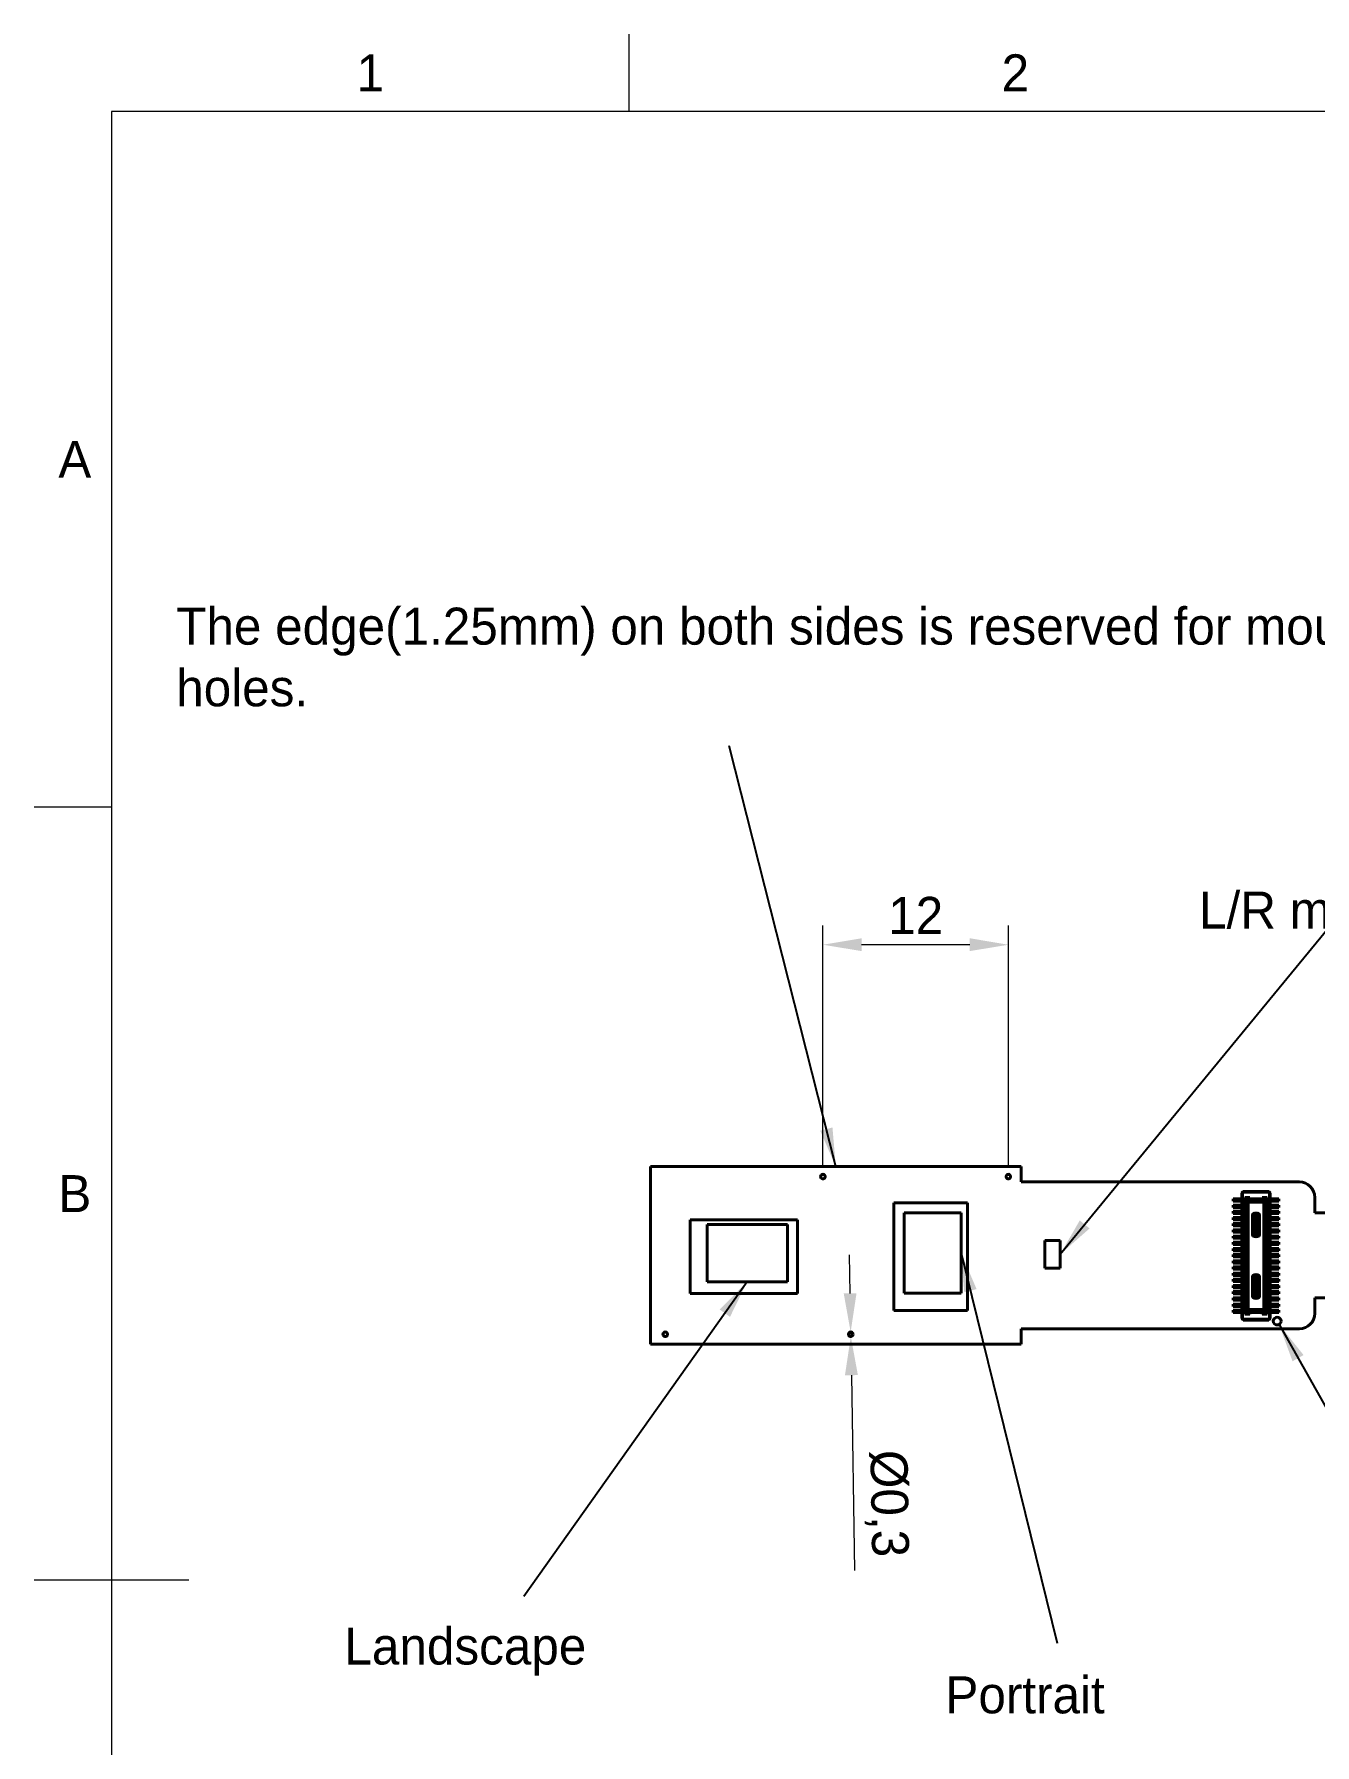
# Model space of a CAD drawing. Header units: millimetres. Extents: x 15 to 292, y 5 to 205.
# Drawn here: x 15 to 97.9, y 94.3 to 205 of the extents above; entities that cross this region are included whole.
import ezdxf

# ---------------------------------------------------------------- set-up
doc = ezdxf.new("R2010")
doc.units = ezdxf.units.MM
for name, color, linetype in [('Annotations', 7, 'Continuous'), ('Border', 7, 'Continuous'), ('Geometries', 7, 'Continuous')]:
    doc.layers.add(name, color=color, linetype=linetype)
doc.styles.add('Shapr0', font='txt', dxfattribs={"height": 2.3925})
doc.styles.add('Shapr9', font='txt', dxfattribs={"height": 2.3925})
doc.dimstyles.new('ISO-25', dxfattribs={"dimtxt": 2.5, "dimasz": 2.5, "dimexe": 1.25, "dimexo": 0.625, "dimtad": 1, "dimtxsty": 'Standard', "dimcen": 2.5, "dimadec": 0, "dimazin": 0, "dimtfac": 1, "dimtmove": 0, "dimatfit": 3, "dimfxl": 1, "dimarcsym": 0})

# ---------------------------------------------------------------- blocks, each defined once
blk = doc.blocks.new('*D12')
at = {"layer": 'Annotations', "color": 0, "linetype": 'Continuous', "lineweight": 15}
for p, q in [((66.05, 131.73), (66.05, 147.35)), ((78.05, 131.73), (78.05, 147.35)), ((75.55, 146.1), (68.55, 146.1))]:
    blk.add_line(p, q, dxfattribs=at)
at = {"layer": 'Annotations', "color": 0}
for points in [[(68.55, 146.52), (68.55, 145.69), (66.05, 146.1)], [(75.55, 145.69), (75.55, 146.52), (78.05, 146.1)]]:
    blk.add_solid(points, dxfattribs=at)
at = {"layer": 'Defpoints', "color": 0}
for p in [(66.05, 146.1), (66.05, 131.1), (78.05, 131.1)]:
    blk.add_point(p, dxfattribs=at)
at = {"layer": 'Annotations', "color": 0, "lineweight": 15, "insert": (72.05, 148), "char_height": 2.393, "attachment_point": 5, "style": 'Shapr9'}
blk.add_mtext('12', dxfattribs=at)
blk = doc.blocks.new('*D13')
at = {"layer": 'Annotations', "color": 0, "linetype": 'Continuous', "lineweight": 15}
for p, q in [((66.05, 131.73), (66.05, 147.35)), ((78.05, 131.73), (78.05, 147.35)), ((75.55, 146.1), (68.55, 146.1))]:
    blk.add_line(p, q, dxfattribs=at)
at = {"layer": 'Annotations', "color": 0}
for points in [[(68.55, 146.52), (68.55, 145.69), (66.05, 146.1)], [(75.55, 145.69), (75.55, 146.52), (78.05, 146.1)]]:
    blk.add_solid(points, dxfattribs=at)
at = {"layer": 'Defpoints', "color": 0}
for p in [(66.05, 146.1), (66.05, 131.1), (78.05, 131.1)]:
    blk.add_point(p, dxfattribs=at)
at = {"layer": 'Annotations', "color": 0, "lineweight": 15, "insert": (72.05, 148), "char_height": 2.393, "attachment_point": 5, "style": 'Shapr9'}
blk.add_mtext('12', dxfattribs=at)
blk = doc.blocks.new('*D14')
at = {"layer": 'Annotations', "color": 0, "linetype": 'Continuous', "lineweight": 15}
for p, q in [((66.05, 131.73), (66.05, 147.35)), ((78.05, 131.73), (78.05, 147.35)), ((75.55, 146.1), (68.55, 146.1))]:
    blk.add_line(p, q, dxfattribs=at)
at = {"layer": 'Annotations', "color": 0}
for points in [[(68.55, 146.52), (68.55, 145.69), (66.05, 146.1)], [(75.55, 145.69), (75.55, 146.52), (78.05, 146.1)]]:
    blk.add_solid(points, dxfattribs=at)
at = {"layer": 'Defpoints', "color": 0}
for p in [(66.05, 146.1), (66.05, 131.1), (78.05, 131.1)]:
    blk.add_point(p, dxfattribs=at)
at = {"layer": 'Annotations', "color": 0, "lineweight": 15, "insert": (72.05, 148), "char_height": 2.393, "attachment_point": 5, "style": 'Shapr9'}
blk.add_mtext('12', dxfattribs=at)
blk = doc.blocks.new('*D15')
at = {"layer": 'Annotations', "color": 0, "linetype": 'Continuous', "lineweight": 15}
for p, q in [((66.05, 131.73), (66.05, 147.35)), ((78.05, 131.73), (78.05, 147.35)), ((75.55, 146.1), (68.55, 146.1))]:
    blk.add_line(p, q, dxfattribs=at)
at = {"layer": 'Annotations', "color": 0}
for points in [[(68.55, 146.52), (68.55, 145.69), (66.05, 146.1)], [(75.55, 145.69), (75.55, 146.52), (78.05, 146.1)]]:
    blk.add_solid(points, dxfattribs=at)
at = {"layer": 'Defpoints', "color": 0}
for p in [(66.05, 146.1), (66.05, 131.1), (78.05, 131.1)]:
    blk.add_point(p, dxfattribs=at)
at = {"layer": 'Annotations', "color": 0, "lineweight": 15, "insert": (72.05, 148), "char_height": 2.393, "attachment_point": 5, "style": 'Shapr9'}
blk.add_mtext('12', dxfattribs=at)
blk = doc.blocks.new('*D16')
at = {"layer": 'Annotations', "color": 0, "linetype": 'Continuous', "lineweight": 15}
for p, q in [((67.8, 123.55), (67.76, 126.05)), ((67.84, 121.05), (67.85, 120.75)), ((67.89, 118.25), (68.09, 105.62))]:
    blk.add_line(p, q, dxfattribs=at)
at = {"layer": 'Annotations', "color": 0}
for points in [[(67.39, 123.55), (68.22, 123.56), (67.84, 121.05)], [(68.31, 118.26), (67.47, 118.25), (67.85, 120.75)]]:
    blk.add_solid(points, dxfattribs=at)
at = {"layer": 'Defpoints', "color": 0}
for p in [(67.84, 121.05), (67.85, 120.75)]:
    blk.add_point(p, dxfattribs=at)
at = {"layer": 'Annotations', "color": 0, "lineweight": 15, "insert": (70.15, 109.95), "char_height": 2.393, "attachment_point": 5, "rotation": 270.9333, "style": 'Shapr9'}
blk.add_mtext('%%c0,3', dxfattribs=at)

msp = doc.modelspace()

# ---------------------------------------------------------------- linework, layer by layer
at = {"layer": 'Border', "linetype": 'Continuous', "lineweight": 15}
for p, q in [((53.5, 200), (53.5, 205)), ((287, 200), (20, 200)), ((20, 200), (20, 10)), ((20, 155), (15, 155)), ((25, 105), (15, 105))]:
    msp.add_line(p, q, dxfattribs=at)
at = {"layer": 'Geometries', "linetype": 'Continuous', "lineweight": 40}
for p, q in [((54.879, 131.754), (78.879, 131.754)), ((54.879, 120.254), (54.879, 131.754)), ((54.879, 131.754), (78.879, 131.754)), ((54.879, 120.254), (54.879, 131.754)), ((78.879, 130.754), (78.879, 131.754)), ((78.879, 130.754), (78.879, 131.754)), ((78.879, 130.754), (96.879, 130.754)), ((78.879, 130.754), (96.879, 130.754)), ((92.59, 129.659), (92.85, 129.659)), ((92.59, 129.509), (92.59, 129.659)), ((92.85, 129.509), (92.59, 129.509)), ((92.85, 129.659), (92.895, 129.659)), ((92.85, 129.659), (92.85, 129.509)), ((92.85, 129.509), (92.895, 129.509)), ((92.895, 129.659), (92.918, 129.659)), ((92.895, 129.659), (92.895, 129.509)), ((92.918, 129.509), (92.895, 129.509)), ((92.918, 129.659), (92.918, 129.509)), ((93.05, 129.659), (92.918, 129.659)), ((93.05, 129.509), (92.918, 129.509)), ((93.05, 129.659), (93.15, 129.659)), ((93.05, 129.659), (93.05, 129.509)), ((93.15, 129.509), (93.05, 129.509)), ((93.15, 130.044), (93.2, 130.094)), ((93.15, 129.659), (93.15, 130.044)), ((93.15, 129.509), (93.15, 129.659)), ((93.15, 129.259), (93.15, 129.509)), ((93.25, 130.144), (93.2, 130.094)), ((93.2, 130.094), (93.2, 121.874)), ((93.2, 130.094), (94.95, 130.094)), ((94.9, 130.144), (93.25, 130.144)), ((93.36, 129.754), (93.51, 129.754)), ((93.36, 129.754), (93.36, 122.214)), ((93.51, 129.754), (93.675, 129.754)), ((93.51, 129.754), (93.51, 129.619)), ((93.675, 129.619), (93.51, 129.619)), ((93.51, 129.619), (93.51, 129.514)), ((93.51, 129.514), (93.51, 122.453)), ((93.57, 129.453), (93.511, 129.512)), ((93.511, 129.512), (94.64, 129.512)), ((93.675, 129.654), (93.675, 129.754)), ((93.675, 129.654), (94.475, 129.654)), ((93.675, 129.654), (93.675, 129.619)), ((94.475, 129.754), (94.64, 129.754)), ((94.475, 129.754), (94.475, 129.654)), ((94.475, 129.619), (94.475, 129.654)), ((94.64, 129.619), (94.475, 129.619)), ((94.58, 129.453), (94.64, 129.512)), ((94.64, 129.754), (94.79, 129.754)), ((94.64, 129.754), (94.64, 129.619)), ((94.64, 129.619), (94.64, 129.514)), ((94.64, 129.514), (94.64, 122.453)), ((94.79, 122.214), (94.79, 129.754)), ((94.9, 130.144), (94.95, 130.094)), ((94.95, 130.094), (95, 130.044)), ((94.95, 130.094), (94.95, 121.874)), ((95, 129.659), (95, 130.044)), ((95.1, 129.659), (95, 129.659)), ((95, 129.509), (95, 129.659)), ((95, 129.509), (95.1, 129.509)), ((95, 129.259), (95, 129.509)), ((95.1, 129.659), (95.233, 129.659)), ((95.1, 129.659), (95.1, 129.509)), ((95.1, 129.509), (95.233, 129.509)), ((95.256, 129.659), (95.233, 129.659)), ((95.233, 129.659), (95.233, 129.509)), ((95.233, 129.509), (95.256, 129.509)), ((95.256, 129.659), (95.256, 129.509)), ((95.3, 129.659), (95.256, 129.659)), ((95.3, 129.509), (95.256, 129.509)), ((95.56, 129.659), (95.3, 129.659)), ((95.3, 129.659), (95.3, 129.509)), ((95.3, 129.509), (95.56, 129.509)), ((95.56, 129.509), (95.56, 129.659)), ((97.879, 128.754), (97.879, 129.754)), ((97.879, 128.754), (97.879, 129.754)), ((70.641, 122.443), (70.641, 129.399)), ((70.641, 129.399), (75.406, 129.399)), ((71.295, 128.754), (74.995, 128.754)), ((71.295, 123.554), (71.295, 128.754)), ((74.995, 128.754), (74.995, 123.554)), ((75.406, 129.399), (75.406, 122.443)), ((92.59, 129.259), (92.85, 129.259)), ((92.59, 129.109), (92.59, 129.259)), ((92.85, 129.109), (92.59, 129.109)), ((92.59, 128.859), (92.85, 128.859)), ((92.59, 128.709), (92.59, 128.859)), ((92.85, 128.709), (92.59, 128.709)), ((92.59, 128.459), (92.85, 128.459)), ((92.59, 128.309), (92.59, 128.459)), ((92.85, 129.259), (92.895, 129.259)), ((92.85, 129.259), (92.85, 129.109)), ((92.85, 129.109), (92.895, 129.109)), ((92.85, 128.859), (92.895, 128.859)), ((92.85, 128.859), (92.85, 128.709)), ((92.85, 128.709), (92.895, 128.709)), ((92.85, 128.459), (92.895, 128.459)), ((92.85, 128.459), (92.85, 128.309)), ((92.895, 129.259), (92.918, 129.259)), ((92.895, 129.259), (92.895, 129.109)), ((92.918, 129.109), (92.895, 129.109)), ((92.895, 128.859), (92.918, 128.859)), ((92.895, 128.859), (92.895, 128.709)), ((92.918, 128.709), (92.895, 128.709)), ((92.895, 128.459), (92.895, 128.309)), ((92.895, 128.459), (92.918, 128.459)), ((93.05, 129.259), (92.918, 129.259)), ((92.918, 129.259), (92.918, 129.109)), ((93.05, 129.109), (92.918, 129.109)), ((93.05, 128.859), (92.918, 128.859)), ((92.918, 128.859), (92.918, 128.709)), ((93.05, 128.709), (92.918, 128.709)), ((93.05, 128.459), (92.918, 128.459)), ((92.918, 128.459), (92.918, 128.309)), ((93.05, 129.259), (93.05, 129.109)), ((93.05, 129.259), (93.15, 129.259)), ((93.15, 129.109), (93.05, 129.109)), ((93.05, 128.859), (93.05, 128.709)), ((93.05, 128.859), (93.15, 128.859)), ((93.15, 128.709), (93.05, 128.709)), ((93.05, 128.459), (93.15, 128.459)), ((93.05, 128.459), (93.05, 128.309)), ((93.15, 129.109), (93.15, 129.259)), ((93.15, 128.859), (93.15, 129.109)), ((93.15, 128.709), (93.15, 128.859)), ((93.15, 128.459), (93.15, 128.709)), ((93.15, 128.309), (93.15, 128.459)), ((93.57, 129.453), (94.58, 129.453)), ((93.57, 129.453), (93.57, 122.514)), ((93.89, 128.608), (93.84, 128.608)), ((93.84, 127.345), (93.84, 128.608)), ((93.915, 128.651), (93.89, 128.694)), ((93.89, 127.345), (93.89, 128.608)), ((94.015, 128.637), (94.015, 127.316)), ((94.135, 128.637), (94.135, 127.316)), ((94.235, 128.651), (94.26, 128.694)), ((94.31, 128.608), (94.26, 128.608)), ((94.26, 127.345), (94.26, 128.608)), ((94.31, 128.608), (94.31, 127.345)), ((94.58, 129.453), (94.58, 122.514)), ((95.1, 129.259), (95, 129.259)), ((95, 129.109), (95, 129.259)), ((95, 129.109), (95.1, 129.109)), ((95, 128.859), (95, 129.109)), ((95.1, 128.859), (95, 128.859)), ((95, 128.709), (95, 128.859)), ((95, 128.709), (95.1, 128.709)), ((95, 128.459), (95, 128.709)), ((95.1, 128.459), (95, 128.459)), ((95, 128.309), (95, 128.459)), ((95.1, 129.259), (95.233, 129.259)), ((95.1, 129.259), (95.1, 129.109)), ((95.1, 129.109), (95.233, 129.109)), ((95.1, 128.859), (95.233, 128.859)), ((95.1, 128.859), (95.1, 128.709)), ((95.1, 128.709), (95.233, 128.709)), ((95.1, 128.459), (95.233, 128.459)), ((95.1, 128.459), (95.1, 128.309)), ((95.233, 129.259), (95.233, 129.109)), ((95.256, 129.259), (95.233, 129.259)), ((95.233, 129.109), (95.256, 129.109)), ((95.256, 128.859), (95.233, 128.859)), ((95.233, 128.859), (95.233, 128.709)), ((95.233, 128.709), (95.256, 128.709)), ((95.256, 128.459), (95.233, 128.459)), ((95.233, 128.459), (95.233, 128.309)), ((95.3, 129.259), (95.256, 129.259)), ((95.256, 129.259), (95.256, 129.109)), ((95.3, 129.109), (95.256, 129.109)), ((95.3, 128.859), (95.256, 128.859)), ((95.256, 128.859), (95.256, 128.709)), ((95.3, 128.709), (95.256, 128.709)), ((95.256, 128.459), (95.256, 128.309)), ((95.3, 128.459), (95.256, 128.459)), ((95.56, 129.259), (95.3, 129.259)), ((95.3, 129.259), (95.3, 129.109)), ((95.3, 129.109), (95.56, 129.109)), ((95.3, 128.859), (95.3, 128.709)), ((95.56, 128.859), (95.3, 128.859)), ((95.3, 128.709), (95.56, 128.709)), ((95.3, 128.459), (95.3, 128.309)), ((95.56, 128.459), (95.3, 128.459)), ((95.56, 129.109), (95.56, 129.259)), ((95.56, 128.709), (95.56, 128.859)), ((95.56, 128.309), (95.56, 128.459)), ((138.379, 128.754), (97.879, 128.754)), ((138.379, 128.754), (97.879, 128.754)), ((57.445, 128.304), (64.401, 128.304)), ((57.445, 123.539), (57.445, 128.304)), ((58.545, 128.004), (63.745, 128.004)), ((58.545, 124.304), (58.545, 128.004)), ((63.745, 128.004), (63.745, 124.304)), ((64.401, 128.304), (64.401, 123.539)), ((92.85, 128.309), (92.59, 128.309)), ((92.59, 127.909), (92.59, 128.059)), ((92.59, 128.059), (92.85, 128.059)), ((92.85, 127.909), (92.59, 127.909)), ((92.59, 127.659), (92.85, 127.659)), ((92.59, 127.509), (92.59, 127.659)), ((92.85, 127.509), (92.59, 127.509)), ((92.59, 127.259), (92.85, 127.259)), ((92.59, 127.109), (92.59, 127.259)), ((92.85, 128.309), (92.895, 128.309)), ((92.85, 128.059), (92.895, 128.059)), ((92.85, 128.059), (92.85, 127.909)), ((92.85, 127.909), (92.895, 127.909)), ((92.85, 127.659), (92.895, 127.659)), ((92.85, 127.659), (92.85, 127.509)), ((92.85, 127.509), (92.895, 127.509)), ((92.85, 127.259), (92.895, 127.259)), ((92.85, 127.259), (92.85, 127.109)), ((92.918, 128.309), (92.895, 128.309)), ((92.895, 128.059), (92.918, 128.059)), ((92.895, 128.059), (92.895, 127.909)), ((92.918, 127.909), (92.895, 127.909)), ((92.895, 127.659), (92.918, 127.659)), ((92.895, 127.659), (92.895, 127.509)), ((92.918, 127.509), (92.895, 127.509)), ((92.895, 127.259), (92.918, 127.259)), ((92.895, 127.259), (92.895, 127.109)), ((93.05, 128.309), (92.918, 128.309)), ((92.918, 128.059), (92.918, 127.909)), ((93.05, 128.059), (92.918, 128.059)), ((93.05, 127.909), (92.918, 127.909)), ((93.05, 127.659), (92.918, 127.659)), ((92.918, 127.659), (92.918, 127.509)), ((93.05, 127.509), (92.918, 127.509)), ((92.918, 127.259), (92.918, 127.109)), ((93.05, 127.259), (92.918, 127.259)), ((93.15, 128.309), (93.05, 128.309)), ((93.05, 128.059), (93.15, 128.059)), ((93.05, 128.059), (93.05, 127.909)), ((93.15, 127.909), (93.05, 127.909)), ((93.05, 127.659), (93.05, 127.509)), ((93.05, 127.659), (93.15, 127.659)), ((93.15, 127.509), (93.05, 127.509)), ((93.05, 127.259), (93.05, 127.109)), ((93.05, 127.259), (93.15, 127.259)), ((93.15, 128.059), (93.15, 128.309)), ((93.15, 127.909), (93.15, 128.059)), ((93.15, 127.659), (93.15, 127.909)), ((93.15, 127.509), (93.15, 127.659)), ((93.15, 127.259), (93.15, 127.509)), ((93.15, 127.109), (93.15, 127.259)), ((93.84, 127.345), (93.89, 127.345)), ((93.89, 127.258), (93.915, 127.302)), ((94.235, 127.302), (94.26, 127.258)), ((94.26, 127.345), (94.31, 127.345)), ((95, 128.309), (95.1, 128.309)), ((95, 128.059), (95, 128.309)), ((95.1, 128.059), (95, 128.059)), ((95, 127.909), (95, 128.059)), ((95, 127.909), (95.1, 127.909)), ((95, 127.659), (95, 127.909)), ((95.1, 127.659), (95, 127.659)), ((95, 127.509), (95, 127.659)), ((95, 127.509), (95.1, 127.509)), ((95, 127.259), (95, 127.509)), ((95.1, 127.259), (95, 127.259)), ((95, 127.109), (95, 127.259)), ((95.1, 128.309), (95.233, 128.309)), ((95.1, 128.059), (95.233, 128.059)), ((95.1, 128.059), (95.1, 127.909)), ((95.1, 127.909), (95.233, 127.909)), ((95.1, 127.659), (95.233, 127.659)), ((95.1, 127.659), (95.1, 127.509)), ((95.1, 127.509), (95.233, 127.509)), ((95.1, 127.259), (95.233, 127.259)), ((95.1, 127.259), (95.1, 127.109)), ((95.233, 128.309), (95.256, 128.309)), ((95.256, 128.059), (95.233, 128.059)), ((95.233, 128.059), (95.233, 127.909)), ((95.233, 127.909), (95.256, 127.909)), ((95.233, 127.659), (95.233, 127.509)), ((95.256, 127.659), (95.233, 127.659)), ((95.233, 127.509), (95.256, 127.509)), ((95.256, 127.259), (95.233, 127.259)), ((95.233, 127.259), (95.233, 127.109)), ((95.3, 128.309), (95.256, 128.309)), ((95.3, 128.059), (95.256, 128.059)), ((95.256, 128.059), (95.256, 127.909)), ((95.3, 127.909), (95.256, 127.909)), ((95.256, 127.659), (95.256, 127.509)), ((95.3, 127.659), (95.256, 127.659)), ((95.3, 127.509), (95.256, 127.509)), ((95.3, 127.259), (95.256, 127.259)), ((95.256, 127.259), (95.256, 127.109)), ((95.3, 128.309), (95.56, 128.309)), ((95.3, 128.059), (95.3, 127.909)), ((95.56, 128.059), (95.3, 128.059)), ((95.3, 127.909), (95.56, 127.909)), ((95.56, 127.659), (95.3, 127.659)), ((95.3, 127.659), (95.3, 127.509)), ((95.3, 127.509), (95.56, 127.509)), ((95.3, 127.259), (95.3, 127.109)), ((95.56, 127.259), (95.3, 127.259)), ((95.56, 127.909), (95.56, 128.059)), ((95.56, 127.509), (95.56, 127.659)), ((95.56, 127.109), (95.56, 127.259)), ((80.4, 126.978), (81.4, 126.978)), ((80.4, 125.178), (80.4, 126.978)), ((81.4, 126.978), (81.4, 125.178)), ((92.85, 127.109), (92.59, 127.109)), ((92.59, 126.709), (92.59, 126.859)), ((92.59, 126.859), (92.85, 126.859)), ((92.85, 126.709), (92.59, 126.709)), ((92.59, 126.459), (92.85, 126.459)), ((92.59, 126.309), (92.59, 126.459)), ((92.85, 126.309), (92.59, 126.309)), ((92.85, 127.109), (92.895, 127.109)), ((92.85, 126.859), (92.85, 126.709)), ((92.85, 126.859), (92.895, 126.859)), ((92.85, 126.709), (92.895, 126.709)), ((92.85, 126.459), (92.85, 126.309)), ((92.85, 126.459), (92.895, 126.459)), ((92.85, 126.309), (92.895, 126.309)), ((92.918, 127.109), (92.895, 127.109)), ((92.895, 126.859), (92.895, 126.709)), ((92.895, 126.859), (92.918, 126.859)), ((92.918, 126.709), (92.895, 126.709)), ((92.895, 126.459), (92.895, 126.309)), ((92.895, 126.459), (92.918, 126.459)), ((92.918, 126.309), (92.895, 126.309)), ((93.05, 127.109), (92.918, 127.109)), ((93.05, 126.859), (92.918, 126.859)), ((92.918, 126.859), (92.918, 126.709)), ((93.05, 126.709), (92.918, 126.709)), ((93.05, 126.459), (92.918, 126.459)), ((92.918, 126.459), (92.918, 126.309)), ((93.05, 126.309), (92.918, 126.309)), ((93.15, 127.109), (93.05, 127.109)), ((93.05, 126.859), (93.15, 126.859)), ((93.05, 126.859), (93.05, 126.709)), ((93.15, 126.709), (93.05, 126.709)), ((93.05, 126.459), (93.15, 126.459)), ((93.05, 126.459), (93.05, 126.309)), ((93.15, 126.309), (93.05, 126.309)), ((93.15, 126.859), (93.15, 127.109)), ((93.15, 126.709), (93.15, 126.859)), ((93.15, 126.459), (93.15, 126.709)), ((93.15, 126.309), (93.15, 126.459)), ((93.15, 126.059), (93.15, 126.309)), ((95, 127.109), (95.1, 127.109)), ((95, 126.859), (95, 127.109)), ((95.1, 126.859), (95, 126.859)), ((95, 126.709), (95, 126.859)), ((95, 126.459), (95, 126.709)), ((95, 126.709), (95.1, 126.709)), ((95.1, 126.459), (95, 126.459)), ((95, 126.309), (95, 126.459)), ((95, 126.309), (95.1, 126.309)), ((95, 126.059), (95, 126.309)), ((95.1, 127.109), (95.233, 127.109)), ((95.1, 126.859), (95.233, 126.859)), ((95.1, 126.859), (95.1, 126.709)), ((95.1, 126.709), (95.233, 126.709)), ((95.1, 126.459), (95.233, 126.459)), ((95.1, 126.459), (95.1, 126.309)), ((95.1, 126.309), (95.233, 126.309)), ((95.233, 127.109), (95.256, 127.109)), ((95.256, 126.859), (95.233, 126.859)), ((95.233, 126.859), (95.233, 126.709)), ((95.233, 126.709), (95.256, 126.709)), ((95.256, 126.459), (95.233, 126.459)), ((95.233, 126.459), (95.233, 126.309)), ((95.233, 126.309), (95.256, 126.309)), ((95.3, 127.109), (95.256, 127.109)), ((95.3, 126.859), (95.256, 126.859)), ((95.256, 126.859), (95.256, 126.709)), ((95.3, 126.709), (95.256, 126.709)), ((95.3, 126.459), (95.256, 126.459)), ((95.256, 126.459), (95.256, 126.309)), ((95.3, 126.309), (95.256, 126.309)), ((95.3, 127.109), (95.56, 127.109)), ((95.56, 126.859), (95.3, 126.859)), ((95.3, 126.859), (95.3, 126.709)), ((95.3, 126.709), (95.56, 126.709)), ((95.3, 126.459), (95.3, 126.309)), ((95.56, 126.459), (95.3, 126.459)), ((95.3, 126.309), (95.56, 126.309)), ((95.56, 126.709), (95.56, 126.859)), ((95.56, 126.309), (95.56, 126.459)), ((81.4, 125.178), (80.4, 125.178)), ((92.59, 125.909), (92.59, 126.059)), ((92.59, 126.059), (92.85, 126.059)), ((92.85, 125.909), (92.59, 125.909)), ((92.59, 125.659), (92.85, 125.659)), ((92.59, 125.509), (92.59, 125.659)), ((92.85, 125.509), (92.59, 125.509)), ((92.59, 125.109), (92.59, 125.259)), ((92.59, 125.259), (92.85, 125.259)), ((92.85, 125.109), (92.59, 125.109)), ((92.85, 126.059), (92.895, 126.059)), ((92.85, 126.059), (92.85, 125.909)), ((92.85, 125.909), (92.895, 125.909)), ((92.85, 125.659), (92.85, 125.509)), ((92.85, 125.659), (92.895, 125.659)), ((92.85, 125.509), (92.895, 125.509)), ((92.85, 125.259), (92.85, 125.109)), ((92.85, 125.259), (92.895, 125.259)), ((92.85, 125.109), (92.895, 125.109)), ((92.895, 126.059), (92.918, 126.059)), ((92.895, 126.059), (92.895, 125.909)), ((92.918, 125.909), (92.895, 125.909)), ((92.895, 125.659), (92.895, 125.509)), ((92.895, 125.659), (92.918, 125.659)), ((92.918, 125.509), (92.895, 125.509)), ((92.895, 125.259), (92.918, 125.259)), ((92.895, 125.259), (92.895, 125.109)), ((92.918, 125.109), (92.895, 125.109)), ((93.05, 126.059), (92.918, 126.059)), ((92.918, 126.059), (92.918, 125.909)), ((93.05, 125.909), (92.918, 125.909)), ((93.05, 125.659), (92.918, 125.659)), ((92.918, 125.659), (92.918, 125.509)), ((93.05, 125.509), (92.918, 125.509)), ((93.05, 125.259), (92.918, 125.259)), ((92.918, 125.259), (92.918, 125.109)), ((93.05, 125.109), (92.918, 125.109)), ((93.05, 126.059), (93.15, 126.059)), ((93.05, 126.059), (93.05, 125.909)), ((93.15, 125.909), (93.05, 125.909)), ((93.05, 125.659), (93.05, 125.509)), ((93.05, 125.659), (93.15, 125.659)), ((93.15, 125.509), (93.05, 125.509)), ((93.05, 125.259), (93.15, 125.259)), ((93.05, 125.259), (93.05, 125.109)), ((93.15, 125.109), (93.05, 125.109)), ((93.15, 125.909), (93.15, 126.059)), ((93.15, 125.659), (93.15, 125.909)), ((93.15, 125.509), (93.15, 125.659)), ((93.15, 125.259), (93.15, 125.509)), ((93.15, 125.109), (93.15, 125.259)), ((93.15, 124.859), (93.15, 125.109)), ((95.1, 126.059), (95, 126.059)), ((95, 125.909), (95, 126.059)), ((95, 125.909), (95.1, 125.909)), ((95, 125.659), (95, 125.909)), ((95, 125.509), (95, 125.659)), ((95.1, 125.659), (95, 125.659)), ((95, 125.509), (95.1, 125.509)), ((95, 125.259), (95, 125.509)), ((95.1, 125.259), (95, 125.259)), ((95, 125.109), (95, 125.259)), ((95, 125.109), (95.1, 125.109)), ((95, 124.859), (95, 125.109)), ((95.1, 126.059), (95.233, 126.059)), ((95.1, 126.059), (95.1, 125.909)), ((95.1, 125.909), (95.233, 125.909)), ((95.1, 125.659), (95.233, 125.659)), ((95.1, 125.659), (95.1, 125.509)), ((95.1, 125.509), (95.233, 125.509)), ((95.1, 125.259), (95.233, 125.259)), ((95.1, 125.259), (95.1, 125.109)), ((95.1, 125.109), (95.233, 125.109)), ((95.256, 126.059), (95.233, 126.059)), ((95.233, 126.059), (95.233, 125.909)), ((95.233, 125.909), (95.256, 125.909)), ((95.256, 125.659), (95.233, 125.659)), ((95.233, 125.659), (95.233, 125.509)), ((95.233, 125.509), (95.256, 125.509)), ((95.256, 125.259), (95.233, 125.259)), ((95.233, 125.259), (95.233, 125.109)), ((95.233, 125.109), (95.256, 125.109)), ((95.256, 126.059), (95.256, 125.909)), ((95.3, 126.059), (95.256, 126.059)), ((95.3, 125.909), (95.256, 125.909)), ((95.3, 125.659), (95.256, 125.659)), ((95.256, 125.659), (95.256, 125.509)), ((95.3, 125.509), (95.256, 125.509)), ((95.3, 125.259), (95.256, 125.259)), ((95.256, 125.259), (95.256, 125.109)), ((95.3, 125.109), (95.256, 125.109)), ((95.56, 126.059), (95.3, 126.059)), ((95.3, 126.059), (95.3, 125.909)), ((95.3, 125.909), (95.56, 125.909)), ((95.3, 125.659), (95.3, 125.509)), ((95.56, 125.659), (95.3, 125.659)), ((95.3, 125.509), (95.56, 125.509)), ((95.56, 125.259), (95.3, 125.259)), ((95.3, 125.259), (95.3, 125.109)), ((95.3, 125.109), (95.56, 125.109)), ((95.56, 125.909), (95.56, 126.059)), ((95.56, 125.509), (95.56, 125.659)), ((95.56, 125.109), (95.56, 125.259)), ((63.745, 124.304), (58.545, 124.304)), ((92.59, 124.859), (92.85, 124.859)), ((92.59, 124.709), (92.59, 124.859)), ((92.85, 124.709), (92.59, 124.709)), ((92.59, 124.309), (92.59, 124.459)), ((92.59, 124.459), (92.85, 124.459)), ((92.85, 124.309), (92.59, 124.309)), ((92.59, 124.059), (92.85, 124.059)), ((92.59, 123.909), (92.59, 124.059)), ((92.85, 124.859), (92.895, 124.859)), ((92.85, 124.859), (92.85, 124.709)), ((92.85, 124.709), (92.895, 124.709)), ((92.85, 124.459), (92.895, 124.459)), ((92.85, 124.459), (92.85, 124.309)), ((92.85, 124.309), (92.895, 124.309)), ((92.85, 124.059), (92.895, 124.059)), ((92.85, 124.059), (92.85, 123.909)), ((92.895, 124.859), (92.918, 124.859)), ((92.895, 124.859), (92.895, 124.709)), ((92.918, 124.709), (92.895, 124.709)), ((92.895, 124.459), (92.918, 124.459)), ((92.895, 124.459), (92.895, 124.309)), ((92.918, 124.309), (92.895, 124.309)), ((92.895, 124.059), (92.918, 124.059)), ((92.895, 124.059), (92.895, 123.909)), ((93.05, 124.859), (92.918, 124.859)), ((92.918, 124.859), (92.918, 124.709)), ((93.05, 124.709), (92.918, 124.709)), ((93.05, 124.459), (92.918, 124.459)), ((92.918, 124.459), (92.918, 124.309)), ((93.05, 124.309), (92.918, 124.309)), ((93.05, 124.059), (92.918, 124.059)), ((92.918, 124.059), (92.918, 123.909)), ((93.05, 124.859), (93.15, 124.859)), ((93.05, 124.859), (93.05, 124.709)), ((93.15, 124.709), (93.05, 124.709)), ((93.05, 124.459), (93.05, 124.309)), ((93.05, 124.459), (93.15, 124.459)), ((93.15, 124.309), (93.05, 124.309)), ((93.05, 124.059), (93.15, 124.059)), ((93.05, 124.059), (93.05, 123.909)), ((93.15, 124.709), (93.15, 124.859)), ((93.15, 124.459), (93.15, 124.709)), ((93.15, 124.309), (93.15, 124.459)), ((93.15, 124.059), (93.15, 124.309)), ((93.15, 123.909), (93.15, 124.059)), ((93.89, 124.623), (93.84, 124.623)), ((93.84, 124.623), (93.84, 123.36)), ((93.915, 124.666), (93.89, 124.709)), ((93.89, 123.36), (93.89, 124.623)), ((94.015, 124.652), (94.015, 123.331)), ((94.135, 124.652), (94.135, 123.331)), ((94.26, 124.709), (94.235, 124.666)), ((94.31, 124.623), (94.26, 124.623)), ((94.26, 123.36), (94.26, 124.623)), ((94.31, 123.36), (94.31, 124.623)), ((95.1, 124.859), (95, 124.859)), ((95, 124.709), (95, 124.859)), ((95, 124.709), (95.1, 124.709)), ((95, 124.459), (95, 124.709)), ((95.1, 124.459), (95, 124.459)), ((95, 124.309), (95, 124.459)), ((95, 124.309), (95.1, 124.309)), ((95, 124.059), (95, 124.309)), ((95.1, 124.059), (95, 124.059)), ((95, 123.909), (95, 124.059)), ((95.1, 124.859), (95.233, 124.859)), ((95.1, 124.859), (95.1, 124.709)), ((95.1, 124.709), (95.233, 124.709)), ((95.1, 124.459), (95.233, 124.459)), ((95.1, 124.459), (95.1, 124.309)), ((95.1, 124.309), (95.233, 124.309)), ((95.1, 124.059), (95.233, 124.059)), ((95.1, 124.059), (95.1, 123.909)), ((95.256, 124.859), (95.233, 124.859)), ((95.233, 124.859), (95.233, 124.709)), ((95.233, 124.709), (95.256, 124.709)), ((95.233, 124.459), (95.233, 124.309)), ((95.256, 124.459), (95.233, 124.459)), ((95.233, 124.309), (95.256, 124.309)), ((95.256, 124.059), (95.233, 124.059)), ((95.233, 124.059), (95.233, 123.909)), ((95.3, 124.859), (95.256, 124.859)), ((95.256, 124.859), (95.256, 124.709)), ((95.3, 124.709), (95.256, 124.709)), ((95.3, 124.459), (95.256, 124.459)), ((95.256, 124.459), (95.256, 124.309)), ((95.3, 124.309), (95.256, 124.309)), ((95.3, 124.059), (95.256, 124.059)), ((95.256, 124.059), (95.256, 123.909)), ((95.3, 124.859), (95.3, 124.709)), ((95.56, 124.859), (95.3, 124.859)), ((95.3, 124.709), (95.56, 124.709)), ((95.3, 124.459), (95.3, 124.309)), ((95.56, 124.459), (95.3, 124.459)), ((95.3, 124.309), (95.56, 124.309)), ((95.3, 124.059), (95.3, 123.909)), ((95.56, 124.059), (95.3, 124.059)), ((95.56, 124.709), (95.56, 124.859)), ((95.56, 124.309), (95.56, 124.459)), ((95.56, 123.909), (95.56, 124.059)), ((64.401, 123.539), (57.445, 123.539)), ((74.995, 123.554), (71.295, 123.554)), ((92.85, 123.909), (92.59, 123.909)), ((92.59, 123.659), (92.85, 123.659)), ((92.59, 123.509), (92.59, 123.659)), ((92.85, 123.509), (92.59, 123.509)), ((92.59, 123.259), (92.85, 123.259)), ((92.59, 123.109), (92.59, 123.259)), ((92.85, 123.109), (92.59, 123.109)), ((92.59, 122.859), (92.85, 122.859)), ((92.59, 122.709), (92.59, 122.859)), ((92.85, 123.909), (92.895, 123.909)), ((92.85, 123.659), (92.895, 123.659)), ((92.85, 123.659), (92.85, 123.509)), ((92.85, 123.509), (92.895, 123.509)), ((92.85, 123.259), (92.895, 123.259)), ((92.85, 123.259), (92.85, 123.109)), ((92.85, 123.109), (92.895, 123.109)), ((92.85, 122.859), (92.85, 122.709)), ((92.85, 122.859), (92.895, 122.859)), ((92.918, 123.909), (92.895, 123.909)), ((92.895, 123.659), (92.918, 123.659)), ((92.895, 123.659), (92.895, 123.509)), ((92.918, 123.509), (92.895, 123.509)), ((92.895, 123.259), (92.918, 123.259)), ((92.895, 123.259), (92.895, 123.109)), ((92.918, 123.109), (92.895, 123.109)), ((92.895, 122.859), (92.918, 122.859)), ((92.895, 122.859), (92.895, 122.709)), ((93.05, 123.909), (92.918, 123.909)), ((93.05, 123.659), (92.918, 123.659)), ((92.918, 123.659), (92.918, 123.509)), ((93.05, 123.509), (92.918, 123.509)), ((93.05, 123.259), (92.918, 123.259)), ((92.918, 123.259), (92.918, 123.109)), ((93.05, 123.109), (92.918, 123.109)), ((93.05, 122.859), (92.918, 122.859)), ((92.918, 122.859), (92.918, 122.709)), ((93.15, 123.909), (93.05, 123.909)), ((93.05, 123.659), (93.15, 123.659)), ((93.05, 123.659), (93.05, 123.509)), ((93.15, 123.509), (93.05, 123.509)), ((93.05, 123.259), (93.15, 123.259)), ((93.05, 123.259), (93.05, 123.109)), ((93.15, 123.109), (93.05, 123.109)), ((93.05, 122.859), (93.15, 122.859)), ((93.05, 122.859), (93.05, 122.709)), ((93.15, 123.659), (93.15, 123.909)), ((93.15, 123.509), (93.15, 123.659)), ((93.15, 123.259), (93.15, 123.509)), ((93.15, 123.109), (93.15, 123.259)), ((93.15, 122.859), (93.15, 123.109)), ((93.15, 122.709), (93.15, 122.859)), ((93.84, 123.36), (93.89, 123.36)), ((93.89, 123.273), (93.915, 123.317)), ((94.26, 123.273), (94.235, 123.317)), ((94.26, 123.36), (94.31, 123.36)), ((95, 123.909), (95.1, 123.909)), ((95, 123.659), (95, 123.909)), ((95.1, 123.659), (95, 123.659)), ((95, 123.509), (95, 123.659)), ((95, 123.509), (95.1, 123.509)), ((95, 123.259), (95, 123.509)), ((95.1, 123.259), (95, 123.259)), ((95, 123.109), (95, 123.259)), ((95, 123.109), (95.1, 123.109)), ((95, 122.859), (95, 123.109)), ((95.1, 122.859), (95, 122.859)), ((95, 122.709), (95, 122.859)), ((95.1, 123.909), (95.233, 123.909)), ((95.1, 123.659), (95.233, 123.659)), ((95.1, 123.659), (95.1, 123.509)), ((95.1, 123.509), (95.233, 123.509)), ((95.1, 123.259), (95.1, 123.109)), ((95.1, 123.259), (95.233, 123.259)), ((95.1, 123.109), (95.233, 123.109)), ((95.1, 122.859), (95.233, 122.859)), ((95.1, 122.859), (95.1, 122.709)), ((95.233, 123.909), (95.256, 123.909)), ((95.256, 123.659), (95.233, 123.659)), ((95.233, 123.659), (95.233, 123.509)), ((95.233, 123.509), (95.256, 123.509)), ((95.256, 123.259), (95.233, 123.259)), ((95.233, 123.259), (95.233, 123.109)), ((95.233, 123.109), (95.256, 123.109)), ((95.256, 122.859), (95.233, 122.859)), ((95.233, 122.859), (95.233, 122.709)), ((95.3, 123.909), (95.256, 123.909)), ((95.3, 123.659), (95.256, 123.659)), ((95.256, 123.659), (95.256, 123.509)), ((95.3, 123.509), (95.256, 123.509)), ((95.3, 123.259), (95.256, 123.259)), ((95.256, 123.259), (95.256, 123.109)), ((95.3, 123.109), (95.256, 123.109)), ((95.3, 122.859), (95.256, 122.859)), ((95.256, 122.859), (95.256, 122.709)), ((95.3, 123.909), (95.56, 123.909)), ((95.56, 123.659), (95.3, 123.659)), ((95.3, 123.659), (95.3, 123.509)), ((95.3, 123.509), (95.56, 123.509)), ((95.56, 123.259), (95.3, 123.259)), ((95.3, 123.259), (95.3, 123.109)), ((95.3, 123.109), (95.56, 123.109)), ((95.3, 122.859), (95.3, 122.709)), ((95.56, 122.859), (95.3, 122.859)), ((95.56, 123.509), (95.56, 123.659)), ((95.56, 123.109), (95.56, 123.259)), ((95.56, 122.709), (95.56, 122.859)), ((97.879, 122.254), (97.879, 123.254)), ((97.879, 123.254), (138.379, 123.254)), ((97.879, 122.254), (97.879, 123.254)), ((97.879, 123.254), (138.379, 123.254)), ((75.406, 122.443), (70.641, 122.443)), ((92.85, 122.709), (92.59, 122.709)), ((92.59, 122.459), (92.85, 122.459)), ((92.59, 122.309), (92.59, 122.459)), ((92.85, 122.309), (92.59, 122.309)), ((92.85, 122.709), (92.895, 122.709)), ((92.85, 122.459), (92.85, 122.309)), ((92.85, 122.459), (92.895, 122.459)), ((92.85, 122.309), (92.895, 122.309)), ((92.918, 122.709), (92.895, 122.709)), ((92.895, 122.459), (92.895, 122.309)), ((92.895, 122.459), (92.918, 122.459)), ((92.918, 122.309), (92.895, 122.309)), ((93.05, 122.709), (92.918, 122.709)), ((93.05, 122.459), (92.918, 122.459)), ((92.918, 122.459), (92.918, 122.309)), ((93.05, 122.309), (92.918, 122.309)), ((93.15, 122.709), (93.05, 122.709)), ((93.05, 122.459), (93.15, 122.459)), ((93.05, 122.459), (93.05, 122.309)), ((93.15, 122.309), (93.05, 122.309)), ((93.15, 122.459), (93.15, 122.709)), ((93.15, 122.309), (93.15, 122.459)), ((93.15, 121.924), (93.15, 122.309)), ((93.2, 121.874), (93.15, 121.924)), ((93.2, 121.874), (93.25, 121.824)), ((94.95, 121.874), (93.2, 121.874)), ((94.9, 121.824), (93.25, 121.824)), ((93.51, 122.214), (93.36, 122.214)), ((93.51, 122.453), (93.51, 122.349)), ((93.51, 122.349), (93.51, 122.214)), ((93.675, 122.349), (93.51, 122.349)), ((93.675, 122.214), (93.51, 122.214)), ((93.57, 122.514), (93.511, 122.455)), ((94.64, 122.455), (93.511, 122.455)), ((94.58, 122.514), (93.57, 122.514)), ((93.675, 122.349), (93.675, 122.314)), ((93.675, 122.314), (93.675, 122.214)), ((94.475, 122.314), (93.675, 122.314)), ((94.475, 122.349), (94.475, 122.314)), ((94.475, 122.349), (94.64, 122.349)), ((94.475, 122.314), (94.475, 122.214)), ((94.475, 122.214), (94.64, 122.214)), ((94.58, 122.514), (94.64, 122.455)), ((94.64, 122.453), (94.64, 122.349)), ((94.64, 122.349), (94.64, 122.214)), ((94.64, 122.214), (94.79, 122.214)), ((94.95, 121.874), (94.9, 121.824)), ((95, 121.924), (94.95, 121.874)), ((95, 122.709), (95.1, 122.709)), ((95, 122.459), (95, 122.709)), ((95.1, 122.459), (95, 122.459)), ((95, 122.309), (95, 122.459)), ((95, 122.309), (95.1, 122.309)), ((95, 121.924), (95, 122.309)), ((95.1, 122.709), (95.233, 122.709)), ((95.1, 122.459), (95.233, 122.459)), ((95.1, 122.459), (95.1, 122.309)), ((95.1, 122.309), (95.233, 122.309)), ((95.233, 122.709), (95.256, 122.709)), ((95.256, 122.459), (95.233, 122.459)), ((95.233, 122.459), (95.233, 122.309)), ((95.233, 122.309), (95.256, 122.309)), ((95.3, 122.709), (95.256, 122.709)), ((95.3, 122.459), (95.256, 122.459)), ((95.256, 122.459), (95.256, 122.309)), ((95.3, 122.309), (95.256, 122.309)), ((95.3, 122.709), (95.56, 122.709)), ((95.56, 122.459), (95.3, 122.459)), ((95.3, 122.459), (95.3, 122.309)), ((95.3, 122.309), (95.56, 122.309)), ((95.56, 122.309), (95.56, 122.459)), ((78.879, 121.254), (96.879, 121.254)), ((78.879, 121.254), (78.879, 120.254)), ((78.879, 121.254), (78.879, 120.254)), ((78.879, 121.254), (96.879, 121.254)), ((78.879, 120.254), (54.879, 120.254)), ((78.879, 120.254), (54.879, 120.254))]:
    msp.add_line(p, q, dxfattribs=at)
at = {"layer": 'Geometries', "linetype": 'Continuous', "lineweight": 40, "flags": 128}
for points in [[(93.965, 128.674), (93.953, 128.669), (93.94, 128.664), (93.928, 128.658), (93.915, 128.651)], [(94.015, 128.637), (93.999, 128.65), (93.982, 128.662), (93.965, 128.674)], [(94.135, 128.637), (94.152, 128.65), (94.169, 128.662), (94.185, 128.674)], [(94.185, 128.674), (94.198, 128.669), (94.211, 128.664), (94.223, 128.658), (94.235, 128.651)], [(93.915, 127.302), (93.928, 127.295), (93.94, 127.289), (93.953, 127.283), (93.965, 127.278)], [(94.015, 127.316), (93.999, 127.303), (93.982, 127.29), (93.965, 127.278)], [(94.135, 127.316), (94.152, 127.303), (94.169, 127.29), (94.185, 127.278)], [(94.235, 127.302), (94.223, 127.295), (94.211, 127.289), (94.198, 127.283), (94.185, 127.278)], [(93.915, 124.666), (93.928, 124.673), (93.94, 124.679), (93.953, 124.684), (93.965, 124.689)], [(94.015, 124.652), (93.999, 124.665), (93.982, 124.677), (93.965, 124.689)], [(94.135, 124.652), (94.152, 124.665), (94.169, 124.677), (94.185, 124.689)], [(94.235, 124.666), (94.223, 124.673), (94.211, 124.679), (94.198, 124.684), (94.185, 124.689)], [(93.965, 123.293), (93.953, 123.298), (93.94, 123.304), (93.928, 123.31), (93.915, 123.317)], [(94.015, 123.331), (93.999, 123.318), (93.982, 123.305), (93.965, 123.293)], [(94.135, 123.331), (94.152, 123.318), (94.169, 123.305), (94.185, 123.293)], [(94.185, 123.293), (94.198, 123.298), (94.211, 123.304), (94.223, 123.31), (94.235, 123.317)]]:
    msp.add_lwpolyline(points, dxfattribs=at)
at = {"layer": 'Geometries', "linetype": 'Continuous', "lineweight": 40}
for centre, radius in [((66.045, 131.104), 0.15), ((78.045, 131.104), 0.15), ((95.445, 121.754), 0.25), ((55.845, 120.904), 0.15), ((67.845, 120.904), 0.15)]:
    msp.add_circle(centre, radius, dxfattribs=at)
for centre, radius, start, end in [((96.879, 129.754), 1, 0, 90), ((96.879, 129.754), 1, 0, 90), ((93.94, 128.608), 0.1, 120, 180), ((94.075, 128.374), 0.37, 60, 120), ((93.94, 128.608), 0.05, 120.00049, 179.99951), ((94.075, 128.374), 0.32, 69.89449, 110.10548), ((94.075, 128.374), 0.27, 77.16041, 102.83959), ((94.21, 128.608), 0.05, 0, 60), ((94.21, 128.608), 0.1, 0, 60), ((93.94, 127.345), 0.1, 180, 240), ((93.94, 127.345), 0.05, 180.00049, 239.99951), ((94.075, 127.579), 0.37, 240, 300), ((94.075, 127.579), 0.32, 249.89449, 290.10551), ((94.075, 127.579), 0.27, 257.16041, 282.83959), ((94.21, 127.345), 0.05, 300, 0), ((94.21, 127.345), 0.1, 300, 0), ((93.94, 124.623), 0.1, 120, 180), ((94.075, 124.389), 0.37, 60, 120), ((93.94, 124.623), 0.05, 120, 180), ((94.075, 124.389), 0.32, 69.89449, 110.10551), ((94.075, 124.389), 0.27, 77.16041, 102.83959), ((94.21, 124.623), 0.05, 0.00049, 59.99951), ((94.21, 124.623), 0.1, 0, 60), ((93.94, 123.36), 0.1, 180, 240), ((93.94, 123.36), 0.05, 180, 240), ((94.075, 123.594), 0.37, 240, 300), ((94.075, 123.594), 0.32, 249.89449, 290.10548), ((94.075, 123.594), 0.27, 257.16041, 282.83959), ((94.21, 123.36), 0.05, 300.00049, 359.99951), ((94.21, 123.36), 0.1, 300, 0), ((96.879, 122.254), 1, 270, 0), ((96.879, 122.254), 1, 270, 0)]:
    msp.add_arc(centre, radius, start, end, dxfattribs=at)
for centre, start_param, end_param in [((93.57, 129.514), 3.1415927, 3.3142741), ((94.58, 129.514), 6.1105038, 6.2831853), ((93.57, 122.453), 2.9689112, 3.1415927), ((94.58, 122.453), 0, 0.1726815)]:
    msp.add_ellipse(centre, major_axis=(0.06, 0), ratio=0.1744186, start_param=start_param, end_param=end_param, dxfattribs=at)

# ---------------------------------------------------------------- texts
at = {"layer": 'Annotations', "linetype": 'Continuous', "lineweight": 15, "width": 84.66672, "attachment_point": 4}
for s, insert, char_height in [('{\\fSF-Mono-Regular-Extended.ttf|b0|i0|c0|p0;\\H1.333333x;The edge(1.25mm) on both sides is reserved for mounting holes.}', (24.192, 164.698), 1.794375), ('{\\fSF-Mono-Regular-Extended.ttf|b0|i0|c0|p0;\\H1.333333x;L/R mic select solder iles}', (90.388, 148.325), 1.79438), ('{\\fSF-Mono-Regular-Extended.ttf|b0|i0|c0|p0;\\H1.333333x;Landscape }', (35.078, 100.376), 1.79438), ('{\\fSF-Mono-Regular-Extended.ttf|b0|i0|c0|p0;\\H1.333333x;Portrait}', (73.974, 97.561), 1.79438)]:
    msp.add_mtext(s, dxfattribs=dict(at, insert=insert, char_height=char_height))
at = {"layer": 'Border', "linetype": 'Continuous', "lineweight": 15, "char_height": 2.393, "width": 2.3925, "style": 'Shapr0'}
for s, insert, attachment_point in [('1', (36.75, 201.304), 8), ('2', (78.5, 201.304), 8), ('A', (18.696, 177.5), 6), ('B', (18.696, 130), 6)]:
    msp.add_mtext(s, dxfattribs=dict(at, insert=insert, attachment_point=attachment_point))

# ---------------------------------------------------------------- dimensions: what is measured, and where the dimension line sits
at = {"layer": 'Annotations', "linetype": 'Continuous', "lineweight": 15}
for picture in ['*D12', '*D13', '*D14', '*D15']:
    dim = msp.add_linear_dim(base=(66.045, 146.104), p1=(78.045, 131.104), p2=(66.045, 131.104), dimstyle='ISO-25', override={"dimscale": 1, "dimgap": 0.7, "dimdec": 2, "dimlfac": 1, "dimzin": 8, "dimdsep": 44, "dimtxsty": 'Shapr9', "dimse1": 0, "dimse2": 0, "dimfrac": 2, "dimlwd": 15, "dimlwe": 15}, dxfattribs=at)
    dim.commit()
    dim.dimension.update_dxf_attribs({"geometry": picture, "text_midpoint": (72.045, 146.104), "dimtype": 160})
dim = msp.add_diameter_dim_2p(p1=(67.843, 121.054), p2=(67.848, 120.754), dimstyle='ISO-25', override={"dimscale": 1, "dimgap": 0.7, "dimdec": 2, "dimlfac": 1, "dimzin": 8, "dimdsep": 44, "dimtxsty": 'Shapr9', "dimfrac": 2, "dimlwd": 15, "dimlwe": 15}, dxfattribs=at)
dim.commit()
dim.dimension.update_dxf_attribs({"geometry": '*D16', "text_midpoint": (68.025, 109.912), "dimtype": 163})

# ---------------------------------------------------------------- leaders
for points in [[(81.4, 126.078), (109.613, 160.415)], [(66.879, 131.754), (59.988, 158.961)], [(74.995, 126.154), (81.198, 100.929)], [(61.145, 124.304), (46.68, 103.932)], [(95.568, 121.536), (105.594, 103.744)]]:
    msp.add_leader(points, dimstyle='ISO-25', dxfattribs=at)

doc.saveas('drawing.dxf')
